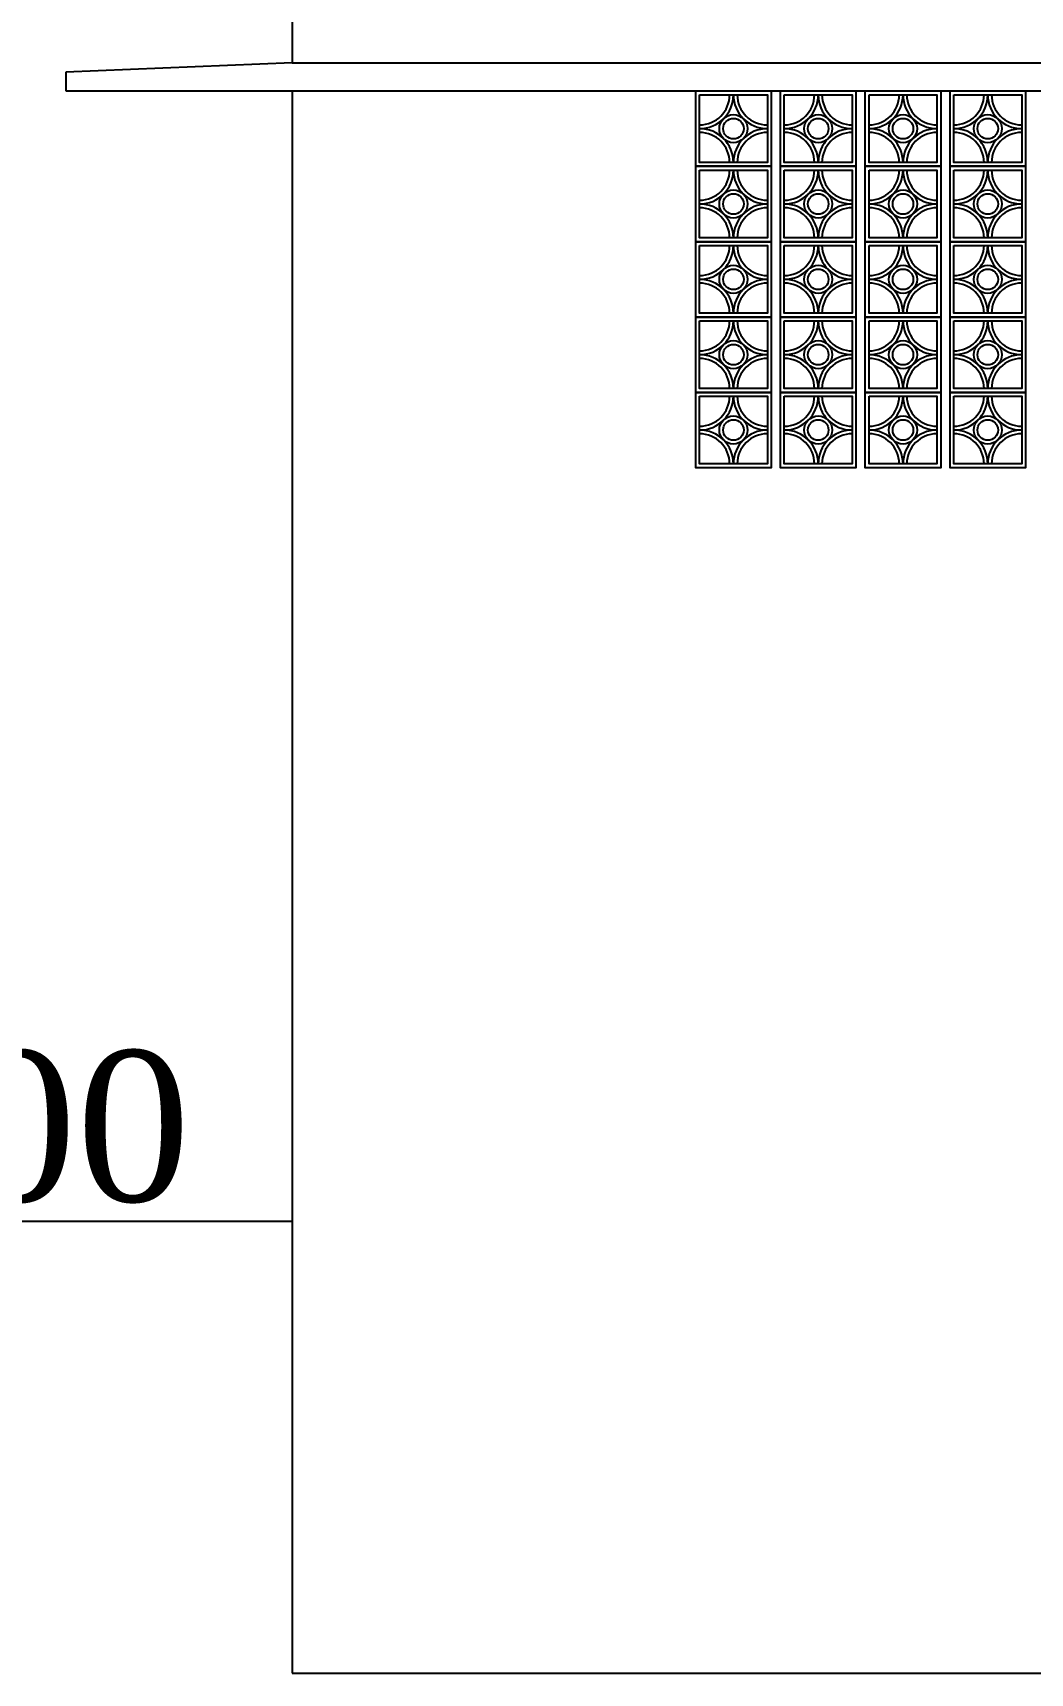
# Model space of a CAD drawing. Header units: metres. Extents: x 1422408 to 2565053, y 3723 to 80428.
# Drawn here: x 2267906.795 to 2267909.442, y 4219.363 to 4223.717 of the extents above; entities that cross this region are included whole.
import ezdxf
from ezdxf.enums import TextEntityAlignment as Align

# ---------------------------------------------------------------- set-up
doc = ezdxf.new("R2010")
doc.units = ezdxf.units.M
doc.header["$LTSCALE"] = 3.5
doc.header["$MEASUREMENT"] = 0
doc.linetypes.add('HIDDEN', pattern=[0.375, 0.25, -0.125])
doc.layers.get('0').update_dxf_attribs({"linetype": 'CONTINUOUS'})
doc.styles.add('style1jaya', font='times.ttf')

msp = doc.modelspace()

# ---------------------------------------------------------------- linework, layer by layer
for p, q in [((2267907.48324, 4223.79772), (2267907.48324, 4223.63794)), ((2267907.48324, 4223.63794), (2267906.88324, 4223.61294)), ((2267907.48324, 4223.63794), (2267947.06833, 4223.63794)), ((2267906.88324, 4223.61294), (2267906.88324, 4223.56294)), ((2267906.88324, 4223.56294), (2267907.48343, 4223.56294)), ((2267907.48343, 4223.56294), (2267947.06853, 4223.56294)), ((2267907.48343, 4223.56294), (2267907.48343, 4219.36294))]:
    msp.add_line(p, q)
for points in [[(2267908.55457, 4223.56294), (2267908.75457, 4223.56294), (2267908.75457, 4223.36294), (2267908.55457, 4223.36294)], [(2267908.56457, 4223.55294), (2267908.74457, 4223.55294), (2267908.74457, 4223.37294), (2267908.56457, 4223.37294)], [(2267908.77957, 4223.56294), (2267908.97957, 4223.56294), (2267908.97957, 4223.36294), (2267908.77957, 4223.36294)], [(2267908.78957, 4223.55294), (2267908.96957, 4223.55294), (2267908.96957, 4223.37294), (2267908.78957, 4223.37294)], [(2267909.00457, 4223.56294), (2267909.20457, 4223.56294), (2267909.20457, 4223.36294), (2267909.00457, 4223.36294)], [(2267909.01457, 4223.55294), (2267909.19457, 4223.55294), (2267909.19457, 4223.37294), (2267909.01457, 4223.37294)], [(2267909.22957, 4223.56294), (2267909.42957, 4223.56294), (2267909.42957, 4223.36294), (2267909.22957, 4223.36294)], [(2267909.23957, 4223.55294), (2267909.41957, 4223.55294), (2267909.41957, 4223.37294), (2267909.23957, 4223.37294)], [(2267908.55457, 4223.36294), (2267908.75457, 4223.36294), (2267908.75457, 4223.16294), (2267908.55457, 4223.16294)], [(2267908.77957, 4223.36294), (2267908.97957, 4223.36294), (2267908.97957, 4223.16294), (2267908.77957, 4223.16294)], [(2267909.00457, 4223.36294), (2267909.20457, 4223.36294), (2267909.20457, 4223.16294), (2267909.00457, 4223.16294)], [(2267909.22957, 4223.36294), (2267909.42957, 4223.36294), (2267909.42957, 4223.16294), (2267909.22957, 4223.16294)], [(2267908.56457, 4223.35294), (2267908.74457, 4223.35294), (2267908.74457, 4223.17294), (2267908.56457, 4223.17294)], [(2267908.78957, 4223.35294), (2267908.96957, 4223.35294), (2267908.96957, 4223.17294), (2267908.78957, 4223.17294)], [(2267909.01457, 4223.35294), (2267909.19457, 4223.35294), (2267909.19457, 4223.17294), (2267909.01457, 4223.17294)], [(2267909.23957, 4223.35294), (2267909.41957, 4223.35294), (2267909.41957, 4223.17294), (2267909.23957, 4223.17294)], [(2267908.55457, 4223.16294), (2267908.75457, 4223.16294), (2267908.75457, 4222.96294), (2267908.55457, 4222.96294)], [(2267908.56457, 4223.15294), (2267908.74457, 4223.15294), (2267908.74457, 4222.97294), (2267908.56457, 4222.97294)], [(2267908.77957, 4223.16294), (2267908.97957, 4223.16294), (2267908.97957, 4222.96294), (2267908.77957, 4222.96294)], [(2267908.78957, 4223.15294), (2267908.96957, 4223.15294), (2267908.96957, 4222.97294), (2267908.78957, 4222.97294)], [(2267909.00457, 4223.16294), (2267909.20457, 4223.16294), (2267909.20457, 4222.96294), (2267909.00457, 4222.96294)], [(2267909.01457, 4223.15294), (2267909.19457, 4223.15294), (2267909.19457, 4222.97294), (2267909.01457, 4222.97294)], [(2267909.22957, 4223.16294), (2267909.42957, 4223.16294), (2267909.42957, 4222.96294), (2267909.22957, 4222.96294)], [(2267909.23957, 4223.15294), (2267909.41957, 4223.15294), (2267909.41957, 4222.97294), (2267909.23957, 4222.97294)], [(2267908.55457, 4222.96294), (2267908.75457, 4222.96294), (2267908.75457, 4222.76294), (2267908.55457, 4222.76294)], [(2267908.77957, 4222.96294), (2267908.97957, 4222.96294), (2267908.97957, 4222.76294), (2267908.77957, 4222.76294)], [(2267909.00457, 4222.96294), (2267909.20457, 4222.96294), (2267909.20457, 4222.76294), (2267909.00457, 4222.76294)], [(2267909.22957, 4222.96294), (2267909.42957, 4222.96294), (2267909.42957, 4222.76294), (2267909.22957, 4222.76294)], [(2267908.56457, 4222.95294), (2267908.74457, 4222.95294), (2267908.74457, 4222.77294), (2267908.56457, 4222.77294)], [(2267908.78957, 4222.95294), (2267908.96957, 4222.95294), (2267908.96957, 4222.77294), (2267908.78957, 4222.77294)], [(2267909.01457, 4222.95294), (2267909.19457, 4222.95294), (2267909.19457, 4222.77294), (2267909.01457, 4222.77294)], [(2267909.23957, 4222.95294), (2267909.41957, 4222.95294), (2267909.41957, 4222.77294), (2267909.23957, 4222.77294)], [(2267908.55457, 4222.76294), (2267908.75457, 4222.76294), (2267908.75457, 4222.56294), (2267908.55457, 4222.56294)], [(2267908.56457, 4222.75294), (2267908.74457, 4222.75294), (2267908.74457, 4222.57294), (2267908.56457, 4222.57294)], [(2267908.77957, 4222.76294), (2267908.97957, 4222.76294), (2267908.97957, 4222.56294), (2267908.77957, 4222.56294)], [(2267908.78957, 4222.75294), (2267908.96957, 4222.75294), (2267908.96957, 4222.57294), (2267908.78957, 4222.57294)], [(2267909.00457, 4222.76294), (2267909.20457, 4222.76294), (2267909.20457, 4222.56294), (2267909.00457, 4222.56294)], [(2267909.01457, 4222.75294), (2267909.19457, 4222.75294), (2267909.19457, 4222.57294), (2267909.01457, 4222.57294)], [(2267909.22957, 4222.76294), (2267909.42957, 4222.76294), (2267909.42957, 4222.56294), (2267909.22957, 4222.56294)], [(2267909.23957, 4222.75294), (2267909.41957, 4222.75294), (2267909.41957, 4222.57294), (2267909.23957, 4222.57294)]]:
    msp.add_lwpolyline(points, close=True)
at = {"linetype": 'HIDDEN', "ltscale": 25}
msp.add_lwpolyline([(2267903.3534, 4220.56294), (2267907.48343, 4220.56294)], dxfattribs=at)
msp.add_lwpolyline([(2267907.48343, 4219.36294), (2267956.54455, 4219.36294)])
for centre, radius in [((2267908.65457, 4223.46294), 0.03728), ((2267908.65457, 4223.46294), 0.02728), ((2267908.87957, 4223.46294), 0.03728), ((2267908.87957, 4223.46294), 0.02728), ((2267909.10457, 4223.46294), 0.03728), ((2267909.10457, 4223.46294), 0.02728), ((2267909.32957, 4223.46294), 0.03728), ((2267909.32957, 4223.46294), 0.02728), ((2267908.65457, 4223.26294), 0.03728), ((2267908.65457, 4223.26294), 0.02728), ((2267908.87957, 4223.26294), 0.03728), ((2267908.87957, 4223.26294), 0.02728), ((2267909.10457, 4223.26294), 0.03728), ((2267909.10457, 4223.26294), 0.02728), ((2267909.32957, 4223.26294), 0.03728), ((2267909.32957, 4223.26294), 0.02728), ((2267908.65457, 4223.06294), 0.03728), ((2267908.87957, 4223.06294), 0.03728), ((2267909.10457, 4223.06294), 0.03728), ((2267909.32957, 4223.06294), 0.03728), ((2267908.65457, 4223.06294), 0.02728), ((2267908.87957, 4223.06294), 0.02728), ((2267909.10457, 4223.06294), 0.02728), ((2267909.32957, 4223.06294), 0.02728), ((2267908.65457, 4222.86294), 0.03728), ((2267908.65457, 4222.86294), 0.02728), ((2267908.87957, 4222.86294), 0.03728), ((2267908.87957, 4222.86294), 0.02728), ((2267909.10457, 4222.86294), 0.03728), ((2267909.10457, 4222.86294), 0.02728), ((2267909.32957, 4222.86294), 0.03728), ((2267909.32957, 4222.86294), 0.02728), ((2267908.65457, 4222.66294), 0.03728), ((2267908.65457, 4222.66294), 0.02728), ((2267908.87957, 4222.66294), 0.03728), ((2267908.87957, 4222.66294), 0.02728), ((2267909.10457, 4222.66294), 0.03728), ((2267909.10457, 4222.66294), 0.02728), ((2267909.32957, 4222.66294), 0.03728), ((2267909.32957, 4222.66294), 0.02728)]:
    msp.add_circle(centre, radius)
for centre, radius, start, end in [((2267908.56457, 4223.55294), 0.09, 270, 0), ((2267908.56457, 4223.55294), 0.08, 270, 0), ((2267908.74457, 4223.55294), 0.09, 180, 270), ((2267908.74457, 4223.55294), 0.08, 180, 270), ((2267908.78957, 4223.55294), 0.09, 270, 0), ((2267908.78957, 4223.55294), 0.08, 270, 0), ((2267908.96957, 4223.55294), 0.09, 180, 270), ((2267908.96957, 4223.55294), 0.08, 180, 270), ((2267909.01457, 4223.55294), 0.09, 270, 0), ((2267909.01457, 4223.55294), 0.08, 270, 0), ((2267909.19457, 4223.55294), 0.09, 180, 270), ((2267909.19457, 4223.55294), 0.08, 180, 270), ((2267909.23957, 4223.55294), 0.09, 270, 0), ((2267909.23957, 4223.55294), 0.08, 270, 0), ((2267909.41957, 4223.55294), 0.09, 180, 270), ((2267909.41957, 4223.55294), 0.08, 180, 270), ((2267908.56457, 4223.37294), 0.09, 0, 90), ((2267908.56457, 4223.37294), 0.08, 0, 90), ((2267908.74457, 4223.37294), 0.09, 90, 180), ((2267908.74457, 4223.37294), 0.08, 90, 180), ((2267908.78957, 4223.37294), 0.09, 0, 90), ((2267908.78957, 4223.37294), 0.08, 0, 90), ((2267908.96957, 4223.37294), 0.09, 90, 180), ((2267908.96957, 4223.37294), 0.08, 90, 180), ((2267909.01457, 4223.37294), 0.09, 0, 90), ((2267909.01457, 4223.37294), 0.08, 0, 90), ((2267909.19457, 4223.37294), 0.09, 90, 180), ((2267909.19457, 4223.37294), 0.08, 90, 180), ((2267909.23957, 4223.37294), 0.09, 0, 90), ((2267909.23957, 4223.37294), 0.08, 0, 90), ((2267909.41957, 4223.37294), 0.09, 90, 180), ((2267909.41957, 4223.37294), 0.08, 90, 180), ((2267908.56457, 4223.35294), 0.09, 270, 0), ((2267908.56457, 4223.35294), 0.08, 270, 0), ((2267908.74457, 4223.35294), 0.09, 180, 270), ((2267908.74457, 4223.35294), 0.08, 180, 270), ((2267908.78957, 4223.35294), 0.09, 270, 0), ((2267908.78957, 4223.35294), 0.08, 270, 0), ((2267908.96957, 4223.35294), 0.09, 180, 270), ((2267908.96957, 4223.35294), 0.08, 180, 270), ((2267909.01457, 4223.35294), 0.09, 270, 0), ((2267909.01457, 4223.35294), 0.08, 270, 0), ((2267909.19457, 4223.35294), 0.09, 180, 270), ((2267909.19457, 4223.35294), 0.08, 180, 270), ((2267909.23957, 4223.35294), 0.09, 270, 0), ((2267909.23957, 4223.35294), 0.08, 270, 0), ((2267909.41957, 4223.35294), 0.09, 180, 270), ((2267909.41957, 4223.35294), 0.08, 180, 270), ((2267908.56457, 4223.17294), 0.09, 0, 90), ((2267908.56457, 4223.17294), 0.08, 0, 90), ((2267908.74457, 4223.17294), 0.09, 90, 180), ((2267908.74457, 4223.17294), 0.08, 90, 180), ((2267908.78957, 4223.17294), 0.09, 0, 90), ((2267908.78957, 4223.17294), 0.08, 0, 90), ((2267908.96957, 4223.17294), 0.09, 90, 180), ((2267908.96957, 4223.17294), 0.08, 90, 180), ((2267909.01457, 4223.17294), 0.09, 0, 90), ((2267909.01457, 4223.17294), 0.08, 0, 90), ((2267909.19457, 4223.17294), 0.09, 90, 180), ((2267909.19457, 4223.17294), 0.08, 90, 180), ((2267909.23957, 4223.17294), 0.09, 0, 90), ((2267909.23957, 4223.17294), 0.08, 0, 90), ((2267909.41957, 4223.17294), 0.09, 90, 180), ((2267909.41957, 4223.17294), 0.08, 90, 180), ((2267908.56457, 4223.15294), 0.09, 270, 0), ((2267908.56457, 4223.15294), 0.08, 270, 0), ((2267908.74457, 4223.15294), 0.09, 180, 270), ((2267908.74457, 4223.15294), 0.08, 180, 270), ((2267908.78957, 4223.15294), 0.09, 270, 0), ((2267908.78957, 4223.15294), 0.08, 270, 0), ((2267908.96957, 4223.15294), 0.09, 180, 270), ((2267908.96957, 4223.15294), 0.08, 180, 270), ((2267909.01457, 4223.15294), 0.09, 270, 0), ((2267909.01457, 4223.15294), 0.08, 270, 0), ((2267909.19457, 4223.15294), 0.09, 180, 270), ((2267909.19457, 4223.15294), 0.08, 180, 270), ((2267909.23957, 4223.15294), 0.09, 270, 0), ((2267909.23957, 4223.15294), 0.08, 270, 0), ((2267909.41957, 4223.15294), 0.09, 180, 270), ((2267909.41957, 4223.15294), 0.08, 180, 270), ((2267908.56457, 4222.97294), 0.09, 0, 90), ((2267908.56457, 4222.97294), 0.08, 0, 90), ((2267908.74457, 4222.97294), 0.09, 90, 180), ((2267908.74457, 4222.97294), 0.08, 90, 180), ((2267908.78957, 4222.97294), 0.09, 0, 90), ((2267908.78957, 4222.97294), 0.08, 0, 90), ((2267908.96957, 4222.97294), 0.09, 90, 180), ((2267908.96957, 4222.97294), 0.08, 90, 180), ((2267909.01457, 4222.97294), 0.09, 0, 90), ((2267909.01457, 4222.97294), 0.08, 0, 90), ((2267909.19457, 4222.97294), 0.09, 90, 180), ((2267909.19457, 4222.97294), 0.08, 90, 180), ((2267909.23957, 4222.97294), 0.09, 0, 90), ((2267909.23957, 4222.97294), 0.08, 0, 90), ((2267909.41957, 4222.97294), 0.09, 90, 180), ((2267909.41957, 4222.97294), 0.08, 90, 180), ((2267908.56457, 4222.95294), 0.09, 270, 0), ((2267908.56457, 4222.95294), 0.08, 270, 0), ((2267908.74457, 4222.95294), 0.09, 180, 270), ((2267908.74457, 4222.95294), 0.08, 180, 270), ((2267908.78957, 4222.95294), 0.09, 270, 0), ((2267908.78957, 4222.95294), 0.08, 270, 0), ((2267908.96957, 4222.95294), 0.09, 180, 270), ((2267908.96957, 4222.95294), 0.08, 180, 270), ((2267909.01457, 4222.95294), 0.09, 270, 0), ((2267909.01457, 4222.95294), 0.08, 270, 0), ((2267909.19457, 4222.95294), 0.09, 180, 270), ((2267909.19457, 4222.95294), 0.08, 180, 270), ((2267909.23957, 4222.95294), 0.09, 270, 0), ((2267909.23957, 4222.95294), 0.08, 270, 0), ((2267909.41957, 4222.95294), 0.09, 180, 270), ((2267909.41957, 4222.95294), 0.08, 180, 270), ((2267908.56457, 4222.77294), 0.09, 0, 90), ((2267908.56457, 4222.77294), 0.08, 0, 90), ((2267908.74457, 4222.77294), 0.09, 90, 180), ((2267908.74457, 4222.77294), 0.08, 90, 180), ((2267908.78957, 4222.77294), 0.09, 0, 90), ((2267908.78957, 4222.77294), 0.08, 0, 90), ((2267908.96957, 4222.77294), 0.09, 90, 180), ((2267908.96957, 4222.77294), 0.08, 90, 180), ((2267909.01457, 4222.77294), 0.09, 0, 90), ((2267909.01457, 4222.77294), 0.08, 0, 90), ((2267909.19457, 4222.77294), 0.09, 90, 180), ((2267909.19457, 4222.77294), 0.08, 90, 180), ((2267909.23957, 4222.77294), 0.09, 0, 90), ((2267909.23957, 4222.77294), 0.08, 0, 90), ((2267909.41957, 4222.77294), 0.09, 90, 180), ((2267909.41957, 4222.77294), 0.08, 90, 180), ((2267908.56457, 4222.75294), 0.09, 270, 0), ((2267908.56457, 4222.75294), 0.08, 270, 0), ((2267908.74457, 4222.75294), 0.09, 180, 270), ((2267908.74457, 4222.75294), 0.08, 180, 270), ((2267908.78957, 4222.75294), 0.09, 270, 0), ((2267908.78957, 4222.75294), 0.08, 270, 0), ((2267908.96957, 4222.75294), 0.09, 180, 270), ((2267908.96957, 4222.75294), 0.08, 180, 270), ((2267909.01457, 4222.75294), 0.09, 270, 0), ((2267909.01457, 4222.75294), 0.08, 270, 0), ((2267909.19457, 4222.75294), 0.09, 180, 270), ((2267909.19457, 4222.75294), 0.08, 180, 270), ((2267909.23957, 4222.75294), 0.09, 270, 0), ((2267909.23957, 4222.75294), 0.08, 270, 0), ((2267909.41957, 4222.75294), 0.09, 180, 270), ((2267909.41957, 4222.75294), 0.08, 180, 270), ((2267908.56457, 4222.57294), 0.09, 0, 90), ((2267908.74457, 4222.57294), 0.09, 90, 180), ((2267908.78957, 4222.57294), 0.09, 0, 90), ((2267908.96957, 4222.57294), 0.09, 90, 180), ((2267909.01457, 4222.57294), 0.09, 0, 90), ((2267909.19457, 4222.57294), 0.09, 90, 180), ((2267909.23957, 4222.57294), 0.09, 0, 90), ((2267909.41957, 4222.57294), 0.09, 90, 180), ((2267908.56457, 4222.57294), 0.08, 0, 90), ((2267908.74457, 4222.57294), 0.08, 90, 180), ((2267908.78957, 4222.57294), 0.08, 0, 90), ((2267908.96957, 4222.57294), 0.08, 90, 180), ((2267909.01457, 4222.57294), 0.08, 0, 90), ((2267909.19457, 4222.57294), 0.08, 90, 180), ((2267909.23957, 4222.57294), 0.08, 0, 90), ((2267909.41957, 4222.57294), 0.08, 90, 180)]:
    msp.add_arc(centre, radius, start, end)

# ---------------------------------------------------------------- texts
at = {"linetype": 'HIDDEN', "style": 'style1jaya'}
msp.add_text('FFL   %%P0.00', height=0.3999996, dxfattribs=at).set_placement((2267905.77177, 4220.81525), align=Align.MIDDLE_CENTER)

doc.saveas('drawing.dxf')
